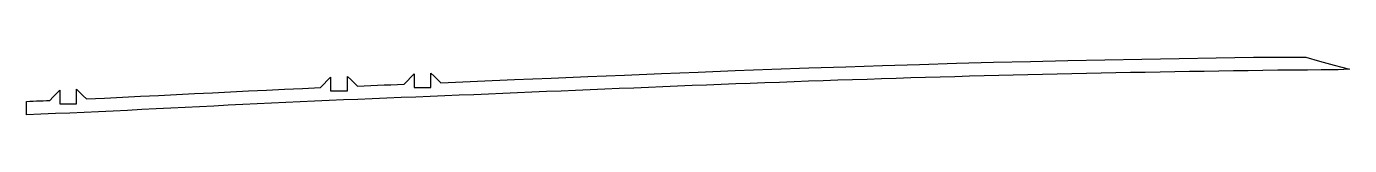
# Model space of a CAD drawing. Header units: millimetres. Extents: x 92 to 488, y -14 to 4.
import ezdxf

# ---------------------------------------------------------------- set-up
doc = ezdxf.new("R2010")
doc.units = ezdxf.units.MM

msp = doc.modelspace()

# ---------------------------------------------------------------- linework, layer by layer
msp.add_lwpolyline([(459.04, 3.66), (474.72, 3.66), (478.78, 2.52), (483.18, 1.32), (487.81, 0.08), (484.36, -0.1), (479.29, -0.06), (475.27, -0.16), (470.66, -0.19), (466.34, -0.25), (461.9, -0.31), (457.51, -0.37), (453.1, -0.43), (448.7, -0.49), (444.3, -0.56), (439.9, -0.63), (435.5, -0.7), (431.11, -0.78), (426.71, -0.86), (422.32, -0.94), (417.93, -1.02), (413.54, -1.11), (404.76, -1.3), (400.38, -1.39), (395.99, -1.49), (391.61, -1.6), (387.23, -1.7), (382.85, -1.81), (378.47, -1.93), (374.09, -2.04), (369.71, -2.16), (365.33, -2.29), (360.96, -2.41), (356.59, -2.54), (352.21, -2.68), (347.84, -2.81), (343.47, -2.95), (339.1, -3.09), (334.73, -3.24), (330.37, -3.39), (326, -3.54), (321.64, -3.69), (317.27, -3.85), (312.91, -4.01), (308.55, -4.17), (304.19, -4.33), (299.83, -4.5), (295.47, -4.67), (291.11, -4.84), (286.75, -5.01), (282.4, -5.19), (278.04, -5.36), (273.69, -5.54), (269.33, -5.72), (264.98, -5.9), (260.63, -6.08), (256.28, -6.27), (251.93, -6.45), (247.58, -6.63), (243.23, -6.82), (238.88, -7), (234.53, -7.18), (230.19, -7.37), (225.84, -7.55), (221.49, -7.73), (217.15, -7.91), (212.8, -8.08), (208.46, -8.26), (204.12, -8.43), (199.76, -8.6), (195.42, -8.77), (191.12, -8.94), (186.81, -9.12), (182.51, -9.3), (178.2, -9.49), (173.9, -9.68), (169.59, -9.88), (165.29, -10.08), (160.98, -10.29), (156.68, -10.5), (152.37, -10.72), (148.07, -10.93), (143.77, -11.15), (139.46, -11.37), (135.15, -11.58), (130.85, -11.8), (126.54, -12.01), (122.23, -12.22), (117.92, -12.43), (113.6, -12.64), (109.29, -12.83), (104.97, -13.02), (100.65, -13.2), (96.33, -13.38), (92, -13.54), (92, -9.53), (93, -9.5), (94, -9.46), (95, -9.42), (96, -9.39), (97, -9.35), (98, -9.31), (99, -9.27), (100, -8.23), (101, -7.19), (102, -6.14), (102, -10.27), (107, -10.27), (107, -5.93), (108, -6.89), (109, -7.84), (110, -8.8), (115.38, -8.55), (120.77, -8.29), (126.15, -8.03), (131.54, -7.76), (136.92, -7.49), (142.31, -7.22), (147.69, -6.95), (153.07, -6.68), (158.46, -6.41), (163.84, -6.15), (169.23, -5.89), (174.61, -5.65), (180, -5.4), (181, -4.36), (182, -3.32), (183, -2.27), (183, -6.4), (188, -6.4), (188, -2.06), (189, -3.02), (190, -3.98), (191, -4.94), (192.99, -4.86), (194.99, -4.78), (196.99, -4.71), (198.99, -4.63), (201, -4.55), (203, -4.47), (205, -4.39), (206, -3.35), (207, -2.31), (208, -1.27), (208, -5.39), (213, -5.39), (213, -1.07), (214, -2.03), (215, -2.99), (216, -3.95), (226.97, -3.5), (237.96, -3.04), (248.95, -2.57), (259.94, -2.11), (270.94, -1.65), (281.95, -1.2), (292.96, -0.76), (303.98, -0.34), (315.01, 0.07), (326.04, 0.46), (337.08, 0.84), (348.13, 1.2), (359.18, 1.53), (370.25, 1.85), (381.32, 2.15), (392.4, 2.42), (403.49, 2.68), (414.58, 2.91), (425.68, 3.12), (436.8, 3.32), (447.91, 3.5), (459.04, 3.66)], close=True)

doc.saveas('drawing.dxf')
